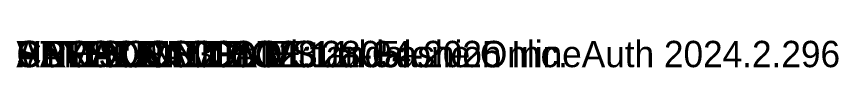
# Model space of a CAD drawing. Extents: x -1240 to 1049, y 0 to 2611.
# Drawn here: x 0 to 7.81, y 0 to 0.26 of the extents above; entities that cross this region are included whole.
import ezdxf

# ---------------------------------------------------------------- set-up
doc = ezdxf.new("R2010")
doc.units = 0

msp = doc.modelspace()

# ---------------------------------------------------------------- texts
at = {"layer": '1'}
for s in ['AUTHOR: CLO Virtual Fashion Inc.', 'VERSION: 3', 'STYLE NAME: 123', 'SAMPLE SIZE: M', 'CREATION DATE: 28-04-2025', 'CREATION TIME: 11:05', 'UNITS: METRIC', 'PRODUCT: CLO Standalone OnlineAuth 2024.2.296']:
    msp.add_text(s, height=0.25, dxfattribs=at).set_placement((0, 0))

doc.saveas('drawing.dxf')
